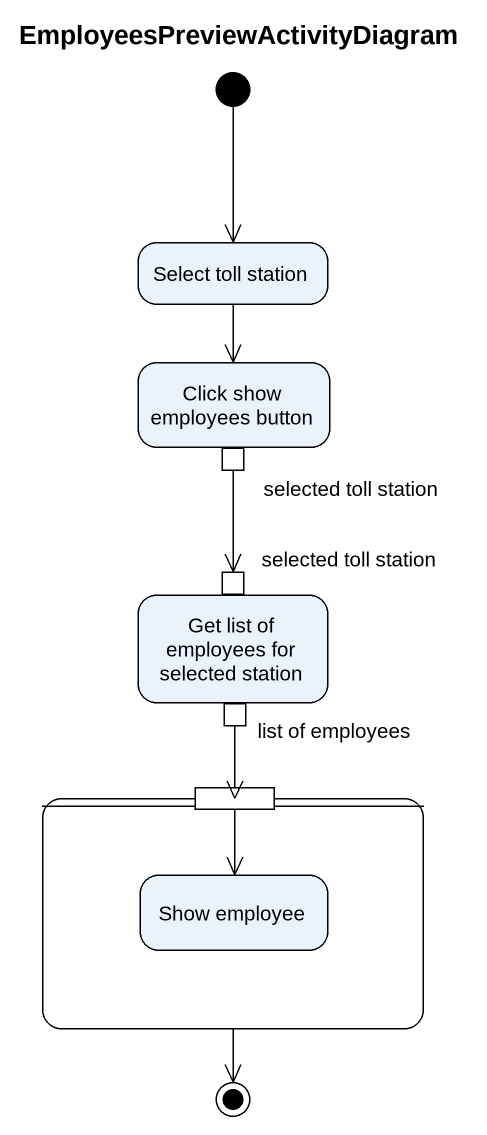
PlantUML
@startuml
title EmployeesPreviewActivityDiagram
hide empty description
state "Select toll station" as Select_toll_station
state "Click show employees button" as Click_show_employees_button {
  state "selected toll station" as selected_toll_station <<outputPin>>
}
state "Get list of employees for selected station" as Get_list_of_employees_for {
  state "selected toll station" as selected_toll_station_2 <<inputPin>>
  state "list of employees" as list_of_employees <<outputPin>>
}
state " " as state1 {
  state pin1 <<outputPin>>
  state "Show employee" as Show_employee
}
[*] --> Select_toll_station
Select_toll_station --> Click_show_employees_button
selected_toll_station --> selected_toll_station_2
list_of_employees --> state1
pin1 --> Show_employee
state1 --> [*]
@enduml
